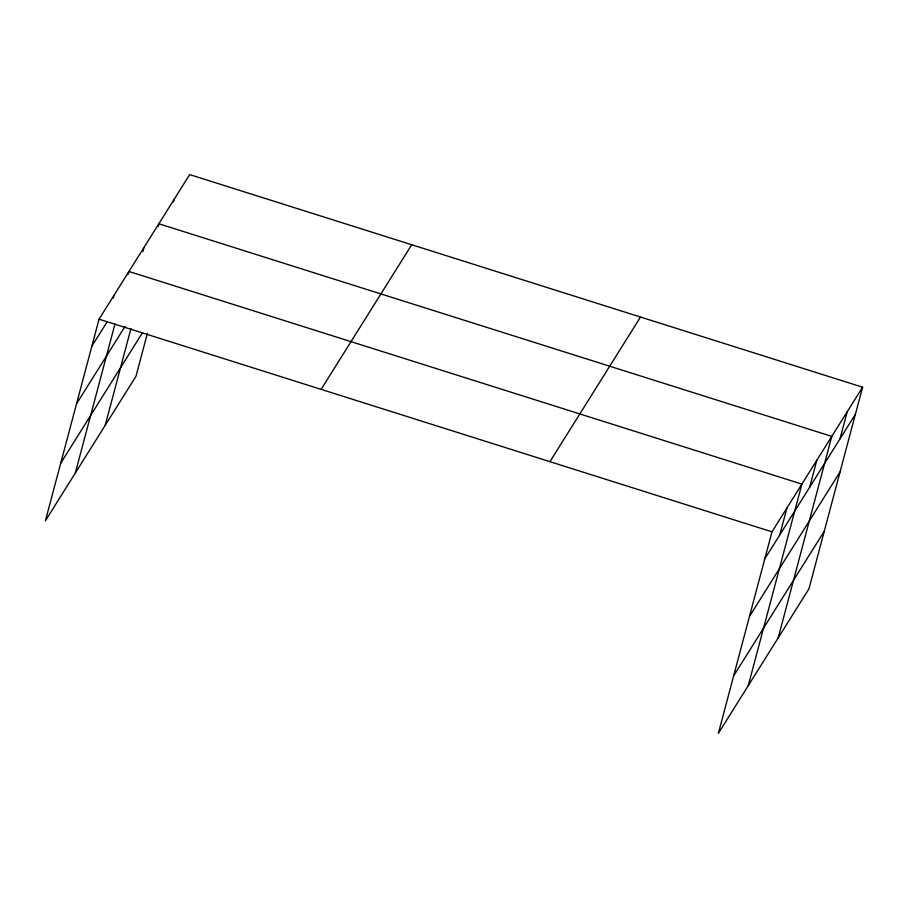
<?xml version="1.0" encoding="UTF-8"?>
<svg xmlns="http://www.w3.org/2000/svg" width="908" height="908" viewBox="0 0 908 908"><rect width="100%" height="100%" fill="white"/><g stroke="black" fill="none" stroke-linecap="round" stroke-linejoin="round"><path stroke-width="1.36" d="M862.6 387.205L771.982 531.827L718.341 733.414L808.96 588.804L862.6 387.205L189.659 174.586L99.04 319.196L45.4 520.795L136.018 376.173L147.414 333.315M113.273 298.04L113.988 295.338M75.307 473.068L114.975 323.974M128.221 274.182L128.947 271.469L801.889 484.1L748.249 685.699M142.817 251.675L143.895 247.612M105.203 425.341L130.934 328.628M158.128 226.455L158.843 223.754L831.796 436.385L778.156 637.972M173.53 201.871L174.245 199.17M779.745 535.005L786.941 507.958M809.641 487.29L816.837 460.243M840.002 438.836L847.198 411.801M91.844 346.243L106.792 322.385M76.522 403.844L125.111 326.29M60.723 463.194L142.533 332.623M321.114 389.362L411.721 244.751M549.919 461.661L640.526 317.04M764.786 558.874L855.404 414.252M749.463 616.475L840.082 471.854M733.675 675.813L824.282 531.203M99.04 319.196L771.982 531.827"/></g></svg>
